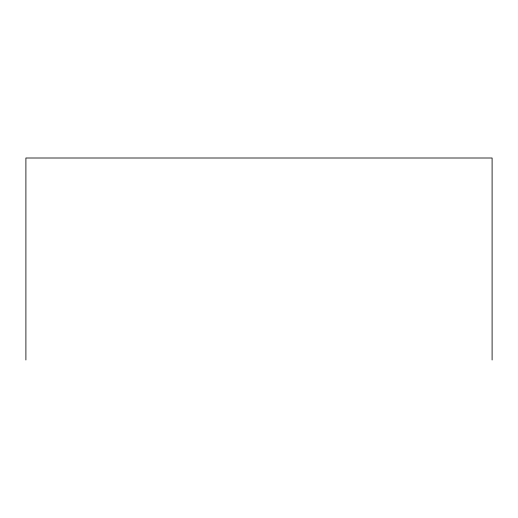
<?xml version="1.0" encoding="UTF-8"?>
<svg xmlns="http://www.w3.org/2000/svg" width="518" height="518" viewBox="0 0 518 518"><rect width="100%" height="100%" fill="white"/><g stroke="black" fill="none" stroke-linecap="round" stroke-linejoin="round"><path stroke-width="0.78" d="M492.1 359.997L492.1 158.003L25.9 158.003L25.9 359.997"/></g></svg>
